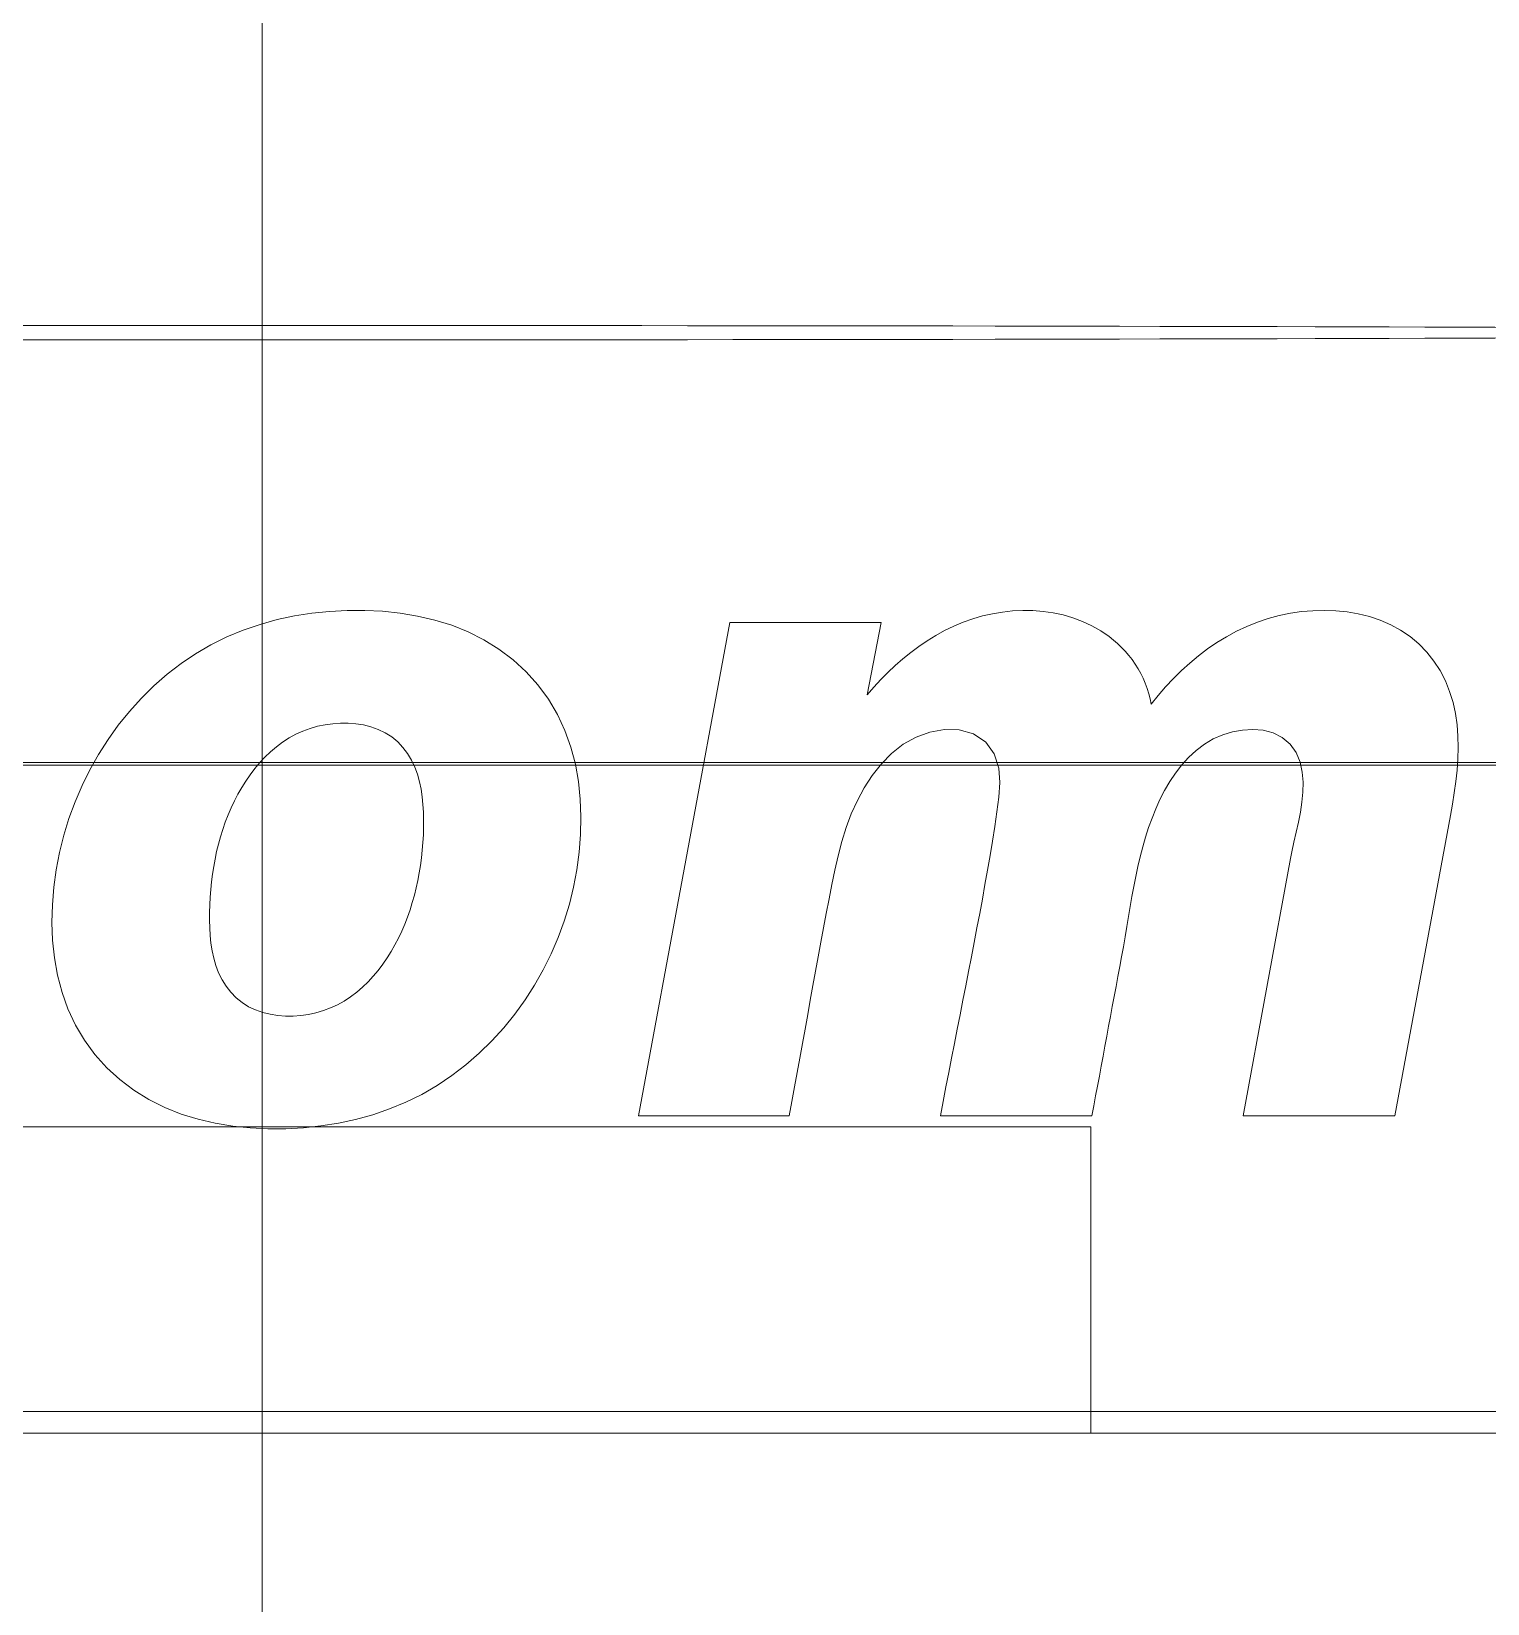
# Model space of a CAD drawing. Header units: millimetres. Extents: x 37984 to 70752, y 14140 to 37584.
# Drawn here: x 45887.59 to 45894.26, y 28291.29 to 28298.5 of the extents above; entities that cross this region are included whole.
import ezdxf

# ---------------------------------------------------------------- set-up
doc = ezdxf.new("R2010")
doc.units = ezdxf.units.MM
doc.layers.add('000-PI-Oprema', color=30, linetype='Continuous', lineweight=5)

# ---------------------------------------------------------------- blocks, each defined once
blk = doc.blocks.new('DELTA IP 30 - 47506030')
at = {"layer": '000-PI-Oprema'}
for p, q in [((47323.898, 28608.3736), (47323.898, 28634.3736)), ((47323.9108, 28608.3736), (47323.9108, 28634.3736)), ((47326.9728, 28634.3736), (47326.9728, 28608.3736)), ((47326.8728, 28608.4736), (47326.8728, 28634.2736)), ((47323.5235, 28626.7988), (47323.5721, 28626.8184)), ((47323.5721, 28626.8184), (47323.6223, 28626.8337)), ((47323.6223, 28626.8337), (47323.6737, 28626.8449)), ((47323.6737, 28626.8449), (47323.7257, 28626.8524)), ((47323.7257, 28626.8524), (47323.7774, 28626.8564)), ((47323.7774, 28626.8564), (47323.8293, 28626.8575)), ((47323.8293, 28626.8575), (47323.8814, 28626.856)), ((47323.8814, 28626.856), (47323.9334, 28626.8522)), ((47323.9334, 28626.8522), (47323.9854, 28626.8467)), ((47323.9854, 28626.8467), (47324.0372, 28626.8396)), ((47324.0372, 28626.8396), (47324.0888, 28626.8316)), ((47324.0888, 28626.8316), (47324.1402, 28626.8228)), ((47324.1402, 28626.8228), (47325.518, 28626.5669)), ((47324.1402, 28626.8228), (47324.1402, 28626.8228)), ((47324.1402, 28626.8228), (47324.1402, 28626.8228)), ((47324.1402, 28626.8228), (47324.1402, 28626.8228)), ((47324.1402, 28626.8228), (47324.1402, 28626.8228)), ((47324.1402, 28626.8228), (47324.1402, 28626.8228)), ((47324.1402, 28626.8228), (47324.1402, 28626.8228)), ((47324.1402, 28626.8228), (47324.1402, 28626.8228)), ((47323.3917, 28626.7135), (47323.4327, 28626.746)), ((47323.4327, 28626.746), (47323.4769, 28626.7745)), ((47323.4769, 28626.7745), (47323.5235, 28626.7988)), ((47323.3209, 28626.6369), (47323.3544, 28626.6771)), ((47323.3544, 28626.6771), (47323.3917, 28626.7135)), ((47323.2662, 28626.548), (47323.2914, 28626.5937)), ((47323.2914, 28626.5937), (47323.3209, 28626.6369)), ((47323.2455, 28626.5001), (47323.2662, 28626.548)), ((47325.518, 28626.5669), (47325.518, 28625.8714)), ((47325.518, 28626.5669), (47325.518, 28626.5669)), ((47325.518, 28626.5669), (47325.518, 28626.5669)), ((47325.518, 28626.5669), (47325.518, 28626.5669)), ((47325.518, 28626.5669), (47325.518, 28626.5669)), ((47325.518, 28626.5669), (47325.518, 28626.5669)), ((47325.518, 28626.5669), (47325.518, 28626.5669)), ((47325.518, 28626.5669), (47325.518, 28626.5669)), ((47323.2164, 28626.3994), (47323.2289, 28626.4503)), ((47323.2289, 28626.4503), (47323.2455, 28626.5001)), ((47323.2078, 28626.3479), (47323.2164, 28626.3994)), ((47323.2026, 28626.2961), (47323.2078, 28626.3479)), ((47323.2006, 28626.244), (47323.2026, 28626.2961)), ((47323.2019, 28626.1917), (47323.2006, 28626.244)), ((47323.2063, 28626.1396), (47323.2019, 28626.1917)), ((47323.2138, 28626.088), (47323.2063, 28626.1396)), ((47323.2243, 28626.0371), (47323.2138, 28626.088)), ((47323.8139, 28626.087), (47323.7832, 28626.0512)), ((47323.8526, 28626.1142), (47323.8139, 28626.087)), ((47323.8962, 28626.1324), (47323.8526, 28626.1142)), ((47323.9425, 28626.1425), (47323.8962, 28626.1324)), ((47323.9882, 28626.1461), (47323.9425, 28626.1425)), ((47324.034, 28626.1453), (47323.9882, 28626.1461)), ((47324.0799, 28626.1409), (47324.034, 28626.1453)), ((47324.1257, 28626.1339), (47324.0799, 28626.1409)), ((47324.1715, 28626.1249), (47324.1257, 28626.1339)), ((47324.2172, 28626.1149), (47324.1715, 28626.1249)), ((47324.2627, 28626.1046), (47324.2172, 28626.1149)), ((47324.308, 28626.095), (47324.2627, 28626.1046)), ((47324.3383, 28626.0892), (47324.308, 28626.095)), ((47324.308, 28626.095), (47324.308, 28626.095)), ((47324.308, 28626.095), (47324.308, 28626.095)), ((47324.308, 28626.095), (47324.308, 28626.095)), ((47324.308, 28626.095), (47324.308, 28626.095)), ((47324.308, 28626.095), (47324.308, 28626.095)), ((47324.308, 28626.095), (47324.308, 28626.095)), ((47324.308, 28626.095), (47324.308, 28626.095)), ((47325.518, 28625.8714), (47324.3383, 28626.0892)), ((47324.3383, 28626.0892), (47324.3383, 28626.0892)), ((47324.3383, 28626.0892), (47324.3383, 28626.0892)), ((47324.3383, 28626.0892), (47324.3383, 28626.0892)), ((47324.3383, 28626.0892), (47324.3383, 28626.0892)), ((47324.3383, 28626.0892), (47324.3383, 28626.0892)), ((47324.3383, 28626.0892), (47324.3383, 28626.0892)), ((47324.3383, 28626.0892), (47324.3383, 28626.0892)), ((47323.238, 28625.9868), (47323.2243, 28626.0371)), ((47323.7832, 28626.0512), (47323.7619, 28626.009)), ((47323.2548, 28625.9374), (47323.238, 28625.9868)), ((47323.7498, 28625.9633), (47323.7461, 28625.9163)), ((47323.7619, 28626.009), (47323.7498, 28625.9633)), ((47323.2744, 28625.8889), (47323.2548, 28625.9374)), ((47323.2966, 28625.8416), (47323.2744, 28625.8889)), ((47323.7461, 28625.9163), (47323.749, 28625.8691)), ((47323.749, 28625.8691), (47323.7575, 28625.8227)), ((47325.518, 28625.8714), (47325.518, 28625.8714)), ((47325.518, 28625.8714), (47325.518, 28625.8714)), ((47325.518, 28625.8714), (47325.518, 28625.8714)), ((47325.518, 28625.8714), (47325.518, 28625.8714)), ((47325.518, 28625.8714), (47325.518, 28625.8714)), ((47325.518, 28625.8714), (47325.518, 28625.8714)), ((47325.518, 28625.8714), (47325.518, 28625.8714)), ((47323.3214, 28625.7957), (47323.2966, 28625.8416)), ((47323.3484, 28625.7514), (47323.3214, 28625.7957)), ((47323.7575, 28625.8227), (47323.7712, 28625.7777)), ((47323.3775, 28625.7086), (47323.3484, 28625.7514)), ((47323.7712, 28625.7777), (47323.7902, 28625.7345)), ((47323.7902, 28625.7345), (47323.8142, 28625.694)), ((47323.4088, 28625.6672), (47323.3775, 28625.7086)), ((47323.442, 28625.6272), (47323.4088, 28625.6672)), ((47323.8142, 28625.694), (47323.8426, 28625.6563)), ((47323.8426, 28625.6563), (47323.8747, 28625.6216)), ((47323.4769, 28625.5886), (47323.442, 28625.6272)), ((47323.5135, 28625.5515), (47323.4769, 28625.5886)), ((47323.8747, 28625.6216), (47323.9094, 28625.5901)), ((47323.9094, 28625.5901), (47323.9465, 28625.5613)), ((47323.5515, 28625.516), (47323.5135, 28625.5515)), ((47323.5908, 28625.482), (47323.5515, 28625.516)), ((47323.9465, 28625.5613), (47323.9856, 28625.5351)), ((47323.9856, 28625.5351), (47324.0262, 28625.5114)), ((47324.0262, 28625.5114), (47324.0681, 28625.4901)), ((47323.5585, 28625.4315), (47323.5825, 28625.4388)), ((47323.5825, 28625.4388), (47323.6067, 28625.4448)), ((47323.6312, 28625.4497), (47323.5908, 28625.482)), ((47323.6067, 28625.4448), (47323.6312, 28625.4497)), ((47323.6312, 28625.4497), (47323.6312, 28625.4497)), ((47323.6312, 28625.4497), (47323.6312, 28625.4497)), ((47323.6312, 28625.4497), (47323.6312, 28625.4497)), ((47323.6312, 28625.4497), (47323.6312, 28625.4497)), ((47323.6312, 28625.4497), (47323.6312, 28625.4497)), ((47323.6312, 28625.4497), (47323.6312, 28625.4497)), ((47323.6312, 28625.4497), (47323.6312, 28625.4497)), ((47324.0681, 28625.4901), (47324.1104, 28625.4711)), ((47324.1104, 28625.4711), (47324.1533, 28625.4539)), ((47324.1533, 28625.4539), (47324.1967, 28625.4383)), ((47324.1967, 28625.4383), (47324.2407, 28625.4241)), ((47323.4069, 28625.3476), (47323.4265, 28625.3629)), ((47323.4265, 28625.3629), (47323.4469, 28625.3772)), ((47323.4469, 28625.3772), (47323.468, 28625.3905)), ((47323.468, 28625.3905), (47323.4897, 28625.4026)), ((47323.4897, 28625.4026), (47323.512, 28625.4134)), ((47323.512, 28625.4134), (47323.535, 28625.423)), ((47323.535, 28625.423), (47323.5585, 28625.4315)), ((47324.2407, 28625.4241), (47324.2851, 28625.4113)), ((47324.2851, 28625.4113), (47324.33, 28625.3995)), ((47324.33, 28625.3995), (47324.3752, 28625.3889)), ((47324.3752, 28625.3889), (47324.4207, 28625.379)), ((47324.4207, 28625.379), (47324.4664, 28625.3699)), ((47324.4664, 28625.3699), (47324.5123, 28625.3614)), ((47323.3365, 28625.2769), (47323.3529, 28625.2959)), ((47323.3529, 28625.2959), (47323.3702, 28625.314)), ((47323.3702, 28625.314), (47323.3882, 28625.3313)), ((47323.3882, 28625.3313), (47323.4069, 28625.3476)), ((47324.5123, 28625.3614), (47324.5583, 28625.3533)), ((47324.5583, 28625.3533), (47324.6044, 28625.3455)), ((47324.6044, 28625.3455), (47324.6505, 28625.3378)), ((47324.6505, 28625.3378), (47324.6965, 28625.3302)), ((47324.6965, 28625.3302), (47324.7425, 28625.3223)), ((47324.7425, 28625.3223), (47324.7882, 28625.3142)), ((47324.7882, 28625.3142), (47324.8338, 28625.3058)), ((47324.8338, 28625.3058), (47324.8794, 28625.2972)), ((47324.8794, 28625.2972), (47324.925, 28625.2887)), ((47323.2943, 28625.2183), (47323.321, 28625.2573)), ((47323.321, 28625.2573), (47323.3365, 28625.2769)), ((47323.321, 28625.2573), (47323.321, 28625.2573)), ((47323.321, 28625.2573), (47323.321, 28625.2573)), ((47323.321, 28625.2573), (47323.321, 28625.2573)), ((47323.321, 28625.2573), (47323.321, 28625.2573)), ((47323.321, 28625.2573), (47323.321, 28625.2573)), ((47323.321, 28625.2573), (47323.321, 28625.2573)), ((47323.321, 28625.2573), (47323.321, 28625.2573)), ((47324.925, 28625.2887), (47324.9706, 28625.2802)), ((47324.9706, 28625.2802), (47325.0163, 28625.2717)), ((47325.0163, 28625.2717), (47325.0619, 28625.2632)), ((47325.0619, 28625.2632), (47325.1075, 28625.2547)), ((47325.1075, 28625.2547), (47325.1531, 28625.2462)), ((47325.1531, 28625.2462), (47325.1987, 28625.2377)), ((47325.1987, 28625.2377), (47325.2443, 28625.2292)), ((47325.2443, 28625.2292), (47325.2899, 28625.2207)), ((47325.2899, 28625.2207), (47325.3355, 28625.2122)), ((47323.2512, 28625.1351), (47323.2711, 28625.1776)), ((47323.2711, 28625.1776), (47323.2943, 28625.2183)), ((47325.3355, 28625.2122), (47325.3811, 28625.2037)), ((47325.3811, 28625.2037), (47325.4268, 28625.1952)), ((47325.4268, 28625.1952), (47325.4724, 28625.1867)), ((47325.4724, 28625.1867), (47325.518, 28625.1782)), ((47325.518, 28625.1782), (47325.518, 28624.4832)), ((47325.518, 28625.1782), (47325.518, 28625.1782)), ((47325.518, 28625.1782), (47325.518, 28625.1782)), ((47325.518, 28625.1782), (47325.518, 28625.1782)), ((47325.518, 28625.1782), (47325.518, 28625.1782)), ((47325.518, 28625.1782), (47325.518, 28625.1782)), ((47325.518, 28625.1782), (47325.518, 28625.1782)), ((47325.518, 28625.1782), (47325.518, 28625.1782)), ((47325.5684, 28617.5736), (47325.5684, 28625.1736)), ((47325.5684, 28625.1736), (47325.5684, 28625.1736)), ((47326.9728, 28625.1736), (47325.5684, 28625.1736)), ((47326.9728, 28625.1736), (47326.9728, 28625.1736)), ((47323.2214, 28625.0462), (47323.2347, 28625.0912)), ((47323.2347, 28625.0912), (47323.2512, 28625.1351)), ((47323.2116, 28625.0007), (47323.2214, 28625.0462)), ((47323.2015, 28624.9079), (47323.2051, 28624.9545)), ((47323.2051, 28624.9545), (47323.2116, 28625.0007)), ((47323.2009, 28624.8611), (47323.2015, 28624.9079)), ((47323.2032, 28624.8144), (47323.2009, 28624.8611)), ((47323.2081, 28624.768), (47323.2032, 28624.8144)), ((47323.2158, 28624.7222), (47323.2081, 28624.768)), ((47323.2262, 28624.6767), (47323.2158, 28624.7222)), ((47323.8588, 28624.7304), (47323.804, 28624.6911)), ((47323.9232, 28624.7511), (47323.8588, 28624.7304)), ((47323.9903, 28624.7565), (47323.9232, 28624.7511)), ((47324.0576, 28624.7521), (47323.9903, 28624.7565)), ((47324.1246, 28624.7429), (47324.0576, 28624.7521)), ((47324.1913, 28624.7326), (47324.1246, 28624.7429)), ((47324.2579, 28624.7219), (47324.1913, 28624.7326)), ((47324.3245, 28624.7109), (47324.2579, 28624.7219)), ((47323.2393, 28624.6318), (47323.2262, 28624.6767)), ((47323.804, 28624.6911), (47323.7664, 28624.635)), ((47324.391, 28624.6995), (47324.3245, 28624.7109)), ((47324.4575, 28624.6878), (47324.391, 28624.6995)), ((47324.5239, 28624.6759), (47324.4575, 28624.6878)), ((47324.5903, 28624.6636), (47324.5239, 28624.6759)), ((47324.6566, 28624.6512), (47324.5903, 28624.6636)), ((47324.7229, 28624.6386), (47324.6566, 28624.6512)), ((47323.255, 28624.5877), (47323.2393, 28624.6318)), ((47323.273, 28624.5446), (47323.255, 28624.5877)), ((47323.7664, 28624.635), (47323.7486, 28624.5697)), ((47324.7892, 28624.6258), (47324.7229, 28624.6386)), ((47324.8555, 28624.6129), (47324.7892, 28624.6258)), ((47324.9217, 28624.5998), (47324.8555, 28624.6129)), ((47324.9879, 28624.5868), (47324.9217, 28624.5998)), ((47325.0542, 28624.5736), (47324.9879, 28624.5868)), ((47325.1204, 28624.5605), (47325.0542, 28624.5736)), ((47323.2932, 28624.5025), (47323.273, 28624.5446)), ((47323.3153, 28624.462), (47323.2932, 28624.5025)), ((47323.7486, 28624.5697), (47323.7472, 28624.5021)), ((47323.7472, 28624.5021), (47323.7584, 28624.4355)), ((47325.1866, 28624.5474), (47325.1204, 28624.5605)), ((47325.2528, 28624.5343), (47325.1866, 28624.5474)), ((47325.3191, 28624.5214), (47325.2528, 28624.5343)), ((47325.3854, 28624.5085), (47325.3191, 28624.5214)), ((47325.4516, 28624.4958), (47325.3854, 28624.5085)), ((47323.3395, 28624.4227), (47323.3153, 28624.462)), ((47323.7584, 28624.4355), (47323.7813, 28624.3719)), ((47325.518, 28624.4832), (47325.4516, 28624.4958)), ((47325.518, 28624.4832), (47325.518, 28624.4832)), ((47325.518, 28624.4832), (47325.518, 28624.4832)), ((47325.518, 28624.4832), (47325.518, 28624.4832)), ((47325.518, 28624.4832), (47325.518, 28624.4832)), ((47325.518, 28624.4832), (47325.518, 28624.4832)), ((47325.518, 28624.4832), (47325.518, 28624.4832)), ((47325.518, 28624.4832), (47325.518, 28624.4832)), ((47323.3655, 28624.3845), (47323.3395, 28624.4227)), ((47323.3932, 28624.3473), (47323.3655, 28624.3845)), ((47323.7813, 28624.3719), (47323.8146, 28624.3131)), ((47323.4225, 28624.3113), (47323.3932, 28624.3473)), ((47323.4532, 28624.2764), (47323.4225, 28624.3113)), ((47323.8146, 28624.3131), (47323.8564, 28624.2599)), ((47323.2556, 28624.2117), (47323.587, 28624.1482)), ((47323.2556, 28623.5185), (47323.2556, 28624.2117)), ((47323.2556, 28624.2117), (47323.2556, 28624.2117)), ((47323.2556, 28624.2117), (47323.2556, 28624.2117)), ((47323.2556, 28624.2117), (47323.2556, 28624.2117)), ((47323.2556, 28624.2117), (47323.2556, 28624.2117)), ((47323.2556, 28624.2117), (47323.2556, 28624.2117)), ((47323.2556, 28624.2117), (47323.2556, 28624.2117)), ((47323.2556, 28624.2117), (47323.2556, 28624.2117)), ((47323.4851, 28624.2426), (47323.4532, 28624.2764)), ((47323.5182, 28624.21), (47323.4851, 28624.2426)), ((47323.5522, 28624.1785), (47323.5182, 28624.21)), ((47323.8564, 28624.2599), (47323.9043, 28624.2129)), ((47323.9043, 28624.2129), (47323.9573, 28624.1712)), ((47323.587, 28624.1482), (47323.5522, 28624.1785)), ((47323.587, 28624.1482), (47323.587, 28624.1482)), ((47323.587, 28624.1482), (47323.587, 28624.1482)), ((47323.587, 28624.1482), (47323.587, 28624.1482)), ((47323.587, 28624.1482), (47323.587, 28624.1482)), ((47323.587, 28624.1482), (47323.587, 28624.1482)), ((47323.587, 28624.1482), (47323.587, 28624.1482)), ((47323.587, 28624.1482), (47323.587, 28624.1482)), ((47323.9573, 28624.1712), (47324.0138, 28624.1345)), ((47324.0138, 28624.1345), (47324.0727, 28624.1027)), ((47324.0727, 28624.1027), (47324.1337, 28624.0751)), ((47324.1337, 28624.0751), (47324.1966, 28624.0514)), ((47324.1966, 28624.0514), (47324.2607, 28624.0313)), ((47324.2607, 28624.0313), (47324.3257, 28624.0144)), ((47324.3257, 28624.0144), (47324.3913, 28624)), ((47324.3913, 28624), (47324.4573, 28623.9862)), ((47324.4573, 28623.9862), (47324.5234, 28623.9729)), ((47324.5234, 28623.9729), (47324.5895, 28623.9599)), ((47324.5895, 28623.9599), (47324.6557, 28623.9472)), ((47324.6557, 28623.9472), (47324.722, 28623.9348)), ((47324.722, 28623.9348), (47324.7883, 28623.9226)), ((47324.7883, 28623.9226), (47324.8546, 28623.9105)), ((47324.8546, 28623.9105), (47324.921, 28623.8987)), ((47324.921, 28623.8987), (47324.9874, 28623.8868)), ((47324.9874, 28623.8868), (47325.0538, 28623.8751)), ((47325.0538, 28623.8751), (47325.1201, 28623.8633)), ((47325.1201, 28623.8633), (47325.1865, 28623.8514)), ((47325.1865, 28623.8514), (47325.2529, 28623.8394)), ((47325.2529, 28623.8394), (47325.3192, 28623.8272)), ((47325.3192, 28623.8272), (47325.3854, 28623.8149)), ((47325.3854, 28623.8149), (47325.4517, 28623.8024)), ((47325.4517, 28623.8024), (47325.518, 28623.79)), ((47325.518, 28623.79), (47325.518, 28623.0986)), ((47325.518, 28623.79), (47325.518, 28623.79)), ((47325.518, 28623.79), (47325.518, 28623.79)), ((47325.518, 28623.79), (47325.518, 28623.79)), ((47325.518, 28623.79), (47325.518, 28623.79)), ((47325.518, 28623.79), (47325.518, 28623.79)), ((47325.518, 28623.79), (47325.518, 28623.79)), ((47325.518, 28623.79), (47325.518, 28623.79)), ((47325.518, 28623.0986), (47323.2556, 28623.5185)), ((47323.2556, 28623.5185), (47323.2556, 28623.5185)), ((47323.2556, 28623.5185), (47323.2556, 28623.5185)), ((47323.2556, 28623.5185), (47323.2556, 28623.5185)), ((47323.2556, 28623.5185), (47323.2556, 28623.5185)), ((47323.2556, 28623.5185), (47323.2556, 28623.5185)), ((47323.2556, 28623.5185), (47323.2556, 28623.5185)), ((47323.2556, 28623.5185), (47323.2556, 28623.5185)), ((47325.518, 28623.0986), (47325.518, 28623.0986)), ((47325.518, 28623.0986), (47325.518, 28623.0986)), ((47325.518, 28623.0986), (47325.518, 28623.0986)), ((47325.518, 28623.0986), (47325.518, 28623.0986)), ((47325.518, 28623.0986), (47325.518, 28623.0986)), ((47325.518, 28623.0986), (47325.518, 28623.0986)), ((47325.518, 28623.0986), (47325.518, 28623.0986)), ((47323.7509, 28622.7619), (47323.8271, 28622.7892)), ((47323.8271, 28622.7892), (47323.9056, 28622.8098)), ((47323.9056, 28622.8098), (47323.9856, 28622.824)), ((47323.9856, 28622.824), (47324.0665, 28622.8325)), ((47324.0665, 28622.8325), (47324.1474, 28622.8356)), ((47324.1474, 28622.8356), (47324.2282, 28622.8339)), ((47324.2282, 28622.8339), (47324.309, 28622.8276)), ((47324.309, 28622.8276), (47324.3895, 28622.8168)), ((47324.3895, 28622.8168), (47324.4692, 28622.8017)), ((47324.4692, 28622.8017), (47324.5478, 28622.7823)), ((47324.5478, 28622.7823), (47324.625, 28622.7587)), ((47323.6073, 28622.6859), (47323.6773, 28622.7274)), ((47323.6773, 28622.7274), (47323.7509, 28622.7619)), ((47324.625, 28622.7587), (47324.7009, 28622.7309)), ((47324.7009, 28622.7309), (47324.7753, 28622.6989)), ((47324.7753, 28622.6989), (47324.848, 28622.6628)), ((47323.4818, 28622.5839), (47323.5418, 28622.6379)), ((47323.5418, 28622.6379), (47323.6073, 28622.6859)), ((47324.848, 28622.6628), (47324.9186, 28622.6229)), ((47323.4271, 28622.524), (47323.4818, 28622.5839)), ((47324.9186, 28622.6229), (47324.9867, 28622.5792)), ((47324.9867, 28622.5792), (47325.0521, 28622.532)), ((47323.3781, 28622.4592), (47323.4271, 28622.524)), ((47325.0521, 28622.532), (47325.1148, 28622.4811)), ((47325.1148, 28622.4811), (47325.1747, 28622.4266)), ((47323.3354, 28622.3904), (47323.3781, 28622.4592)), ((47325.1747, 28622.4266), (47325.2313, 28622.3686)), ((47323.2992, 28622.3182), (47323.3354, 28622.3904)), ((47325.2313, 28622.3686), (47325.2844, 28622.3074)), ((47323.2691, 28622.2428), (47323.2992, 28622.3182)), ((47325.2844, 28622.3074), (47325.3336, 28622.2432)), ((47323.245, 28622.1651), (47323.2691, 28622.2428)), ((47325.3336, 28622.2432), (47325.3785, 28622.1762)), ((47323.2264, 28622.0859), (47323.245, 28622.1651)), ((47325.3785, 28622.1762), (47325.4194, 28622.1055)), ((47323.2132, 28622.0061), (47323.2264, 28622.0859)), ((47323.8875, 28622.0585), (47323.8573, 28622.0405)), ((47323.9193, 28622.0736), (47323.8875, 28622.0585)), ((47323.9522, 28622.0857), (47323.9193, 28622.0736)), ((47323.986, 28622.0952), (47323.9522, 28622.0857)), ((47324.0204, 28622.1024), (47323.986, 28622.0952)), ((47324.0552, 28622.1075), (47324.0204, 28622.1024)), ((47324.0902, 28622.1109), (47324.0552, 28622.1075)), ((47324.125, 28622.1129), (47324.0902, 28622.1109)), ((47324.16, 28622.1139), (47324.125, 28622.1129)), ((47324.195, 28622.1139), (47324.16, 28622.1139)), ((47324.23, 28622.1128), (47324.195, 28622.1139)), ((47324.265, 28622.1108), (47324.23, 28622.1128)), ((47324.2999, 28622.1078), (47324.265, 28622.1108)), ((47324.3348, 28622.1039), (47324.2999, 28622.1078)), ((47324.3695, 28622.0991), (47324.3348, 28622.1039)), ((47324.4041, 28622.0935), (47324.3695, 28622.0991)), ((47324.4384, 28622.087), (47324.4041, 28622.0935)), ((47324.4725, 28622.0797), (47324.4384, 28622.087)), ((47324.5064, 28622.0715), (47324.4725, 28622.0797)), ((47324.5402, 28622.0621), (47324.5064, 28622.0715)), ((47324.5736, 28622.0517), (47324.5402, 28622.0621)), ((47324.6067, 28622.0402), (47324.5736, 28622.0517)), ((47325.4194, 28622.1055), (47325.4556, 28622.0322)), ((47323.2047, 28621.9255), (47323.2132, 28622.0061)), ((47323.8036, 28621.9951), (47323.781, 28621.9677)), ((47323.8294, 28622.0194), (47323.8036, 28621.9951)), ((47323.8573, 28622.0405), (47323.8294, 28622.0194)), ((47323.8294, 28622.0194), (47323.8294, 28622.0194)), ((47323.8294, 28622.0194), (47323.8294, 28622.0194)), ((47323.8294, 28622.0194), (47323.8294, 28622.0194)), ((47323.8294, 28622.0194), (47323.8294, 28622.0194)), ((47323.8294, 28622.0194), (47323.8294, 28622.0194)), ((47323.8294, 28622.0194), (47323.8294, 28622.0194)), ((47323.8294, 28622.0194), (47323.8294, 28622.0194)), ((47324.6393, 28622.0275), (47324.6067, 28622.0402)), ((47324.6715, 28622.0137), (47324.6393, 28622.0275)), ((47324.7031, 28621.9988), (47324.6715, 28622.0137)), ((47324.734, 28621.9826), (47324.7031, 28621.9988)), ((47324.7643, 28621.9653), (47324.734, 28621.9826)), ((47325.4556, 28622.0322), (47325.4865, 28621.9574)), ((47325.4556, 28622.0322), (47325.4556, 28622.0322)), ((47325.4556, 28622.0322), (47325.4556, 28622.0322)), ((47325.4556, 28622.0322), (47325.4556, 28622.0322)), ((47325.4556, 28622.0322), (47325.4556, 28622.0322)), ((47325.4556, 28622.0322), (47325.4556, 28622.0322)), ((47325.4556, 28622.0322), (47325.4556, 28622.0322)), ((47325.4556, 28622.0322), (47325.4556, 28622.0322)), ((47323.2006, 28621.8444), (47323.2047, 28621.9255)), ((47323.7464, 28621.906), (47323.7345, 28621.8725)), ((47323.7619, 28621.9379), (47323.7464, 28621.906)), ((47323.781, 28621.9677), (47323.7619, 28621.9379)), ((47324.794, 28621.9467), (47324.7643, 28621.9653)), ((47324.8229, 28621.9268), (47324.794, 28621.9467)), ((47324.851, 28621.9056), (47324.8229, 28621.9268)), ((47324.878, 28621.8831), (47324.851, 28621.9056)), ((47325.4865, 28621.9574), (47325.5127, 28621.8806)), ((47323.2008, 28621.7632), (47323.2006, 28621.8444)), ((47323.726, 28621.8382), (47323.7206, 28621.8032)), ((47323.7345, 28621.8725), (47323.726, 28621.8382)), ((47324.9037, 28621.8593), (47324.878, 28621.8831)), ((47324.928, 28621.8341), (47324.9037, 28621.8593)), ((47324.9509, 28621.8076), (47324.928, 28621.8341)), ((47325.5127, 28621.8806), (47325.5343, 28621.8024)), ((47323.2052, 28621.6821), (47323.2008, 28621.7632)), ((47323.7179, 28621.7679), (47323.7178, 28621.7324)), ((47323.7206, 28621.8032), (47323.7179, 28621.7679)), ((47324.972, 28621.7794), (47324.9509, 28621.8076)), ((47324.9914, 28621.7499), (47324.972, 28621.7794)), ((47325.5343, 28621.8024), (47325.5513, 28621.7231)), ((47323.7178, 28621.7324), (47323.7201, 28621.6972)), ((47323.7201, 28621.6972), (47323.7248, 28621.6622)), ((47325.0085, 28621.7192), (47324.9914, 28621.7499)), ((47325.0233, 28621.6874), (47325.0085, 28621.7192)), ((47325.0357, 28621.6545), (47325.0233, 28621.6874)), ((47325.5513, 28621.7231), (47325.5638, 28621.6431)), ((47323.2135, 28621.6015), (47323.2052, 28621.6821)), ((47323.7248, 28621.6622), (47323.732, 28621.6275)), ((47323.732, 28621.6275), (47323.7416, 28621.5934)), ((47325.0456, 28621.6206), (47325.0357, 28621.6545)), ((47325.053, 28621.5861), (47325.0456, 28621.6206)), ((47325.5638, 28621.6431), (47325.5723, 28621.5626)), ((47323.226, 28621.5216), (47323.2135, 28621.6015)), ((47323.7416, 28621.5934), (47323.7536, 28621.5601)), ((47323.7536, 28621.5601), (47323.7682, 28621.528)), ((47325.058, 28621.5512), (47325.053, 28621.5861)), ((47325.0604, 28621.5162), (47325.058, 28621.5512)), ((47325.5723, 28621.5626), (47325.5768, 28621.4816)), ((47323.2431, 28621.4422), (47323.226, 28621.5216)), ((47323.7682, 28621.528), (47323.7852, 28621.497)), ((47323.7852, 28621.497), (47323.8044, 28621.4673)), ((47325.0577, 28621.4457), (47325.0604, 28621.4809)), ((47325.0604, 28621.4809), (47325.0604, 28621.5162)), ((47325.5768, 28621.4816), (47325.5773, 28621.4004)), ((47323.2648, 28621.3639), (47323.2431, 28621.4422)), ((47323.8044, 28621.4673), (47323.8256, 28621.4389)), ((47323.8256, 28621.4389), (47323.8485, 28621.412)), ((47323.8485, 28621.412), (47323.8729, 28621.3867)), ((47325.0441, 28621.3767), (47325.0523, 28621.4109)), ((47325.0523, 28621.4109), (47325.0577, 28621.4457)), ((47325.5773, 28621.4004), (47325.5734, 28621.3193)), ((47249.3211, 28621.3736), (47329.9324, 28621.3736)), ((47323.2912, 28621.2872), (47323.2648, 28621.3639)), ((47323.8729, 28621.3867), (47323.8987, 28621.3628)), ((47323.8987, 28621.3628), (47323.9257, 28621.3401)), ((47323.9257, 28621.3401), (47323.9539, 28621.3188)), ((47325.0175, 28621.3112), (47325.0326, 28621.3433)), ((47325.0326, 28621.3433), (47325.0441, 28621.3767)), ((47323.3222, 28621.2124), (47323.2912, 28621.2872)), ((47323.9539, 28621.3188), (47323.983, 28621.2987)), ((47323.983, 28621.2987), (47324.0129, 28621.2799)), ((47324.0129, 28621.2799), (47324.0434, 28621.2625)), ((47324.0434, 28621.2625), (47324.0744, 28621.2463)), ((47324.9768, 28621.2541), (47324.9989, 28621.2814)), ((47324.9989, 28621.2814), (47325.0175, 28621.3112)), ((47325.5734, 28621.3193), (47325.5651, 28621.2388)), ((47323.3586, 28621.1392), (47323.3222, 28621.2124)), ((47323.3222, 28621.2124), (47323.3222, 28621.2124)), ((47323.3222, 28621.2124), (47323.3222, 28621.2124)), ((47323.3222, 28621.2124), (47323.3222, 28621.2124)), ((47323.3222, 28621.2124), (47323.3222, 28621.2124)), ((47323.3222, 28621.2124), (47323.3222, 28621.2124)), ((47323.3222, 28621.2124), (47323.3222, 28621.2124)), ((47323.3222, 28621.2124), (47323.3222, 28621.2124)), ((47324.0744, 28621.2463), (47324.1061, 28621.2313)), ((47324.1061, 28621.2313), (47324.1384, 28621.2174)), ((47324.1384, 28621.2174), (47324.1713, 28621.2048)), ((47324.1713, 28621.2048), (47324.2045, 28621.1932)), ((47324.2045, 28621.1932), (47324.2382, 28621.1828)), ((47324.2382, 28621.1828), (47324.2721, 28621.1734)), ((47324.862, 28621.1743), (47324.8937, 28621.1897)), ((47324.8937, 28621.1897), (47324.9237, 28621.2081)), ((47324.9237, 28621.2081), (47324.9515, 28621.2296)), ((47324.9515, 28621.2296), (47324.9768, 28621.2541)), ((47325.5651, 28621.2388), (47325.552, 28621.159)), ((47323.3997, 28621.0685), (47323.3586, 28621.1392)), ((47324.2721, 28621.1734), (47324.3063, 28621.1652)), ((47324.3063, 28621.1652), (47324.3406, 28621.158)), ((47324.3406, 28621.158), (47324.3752, 28621.1518)), ((47324.3752, 28621.1518), (47324.4101, 28621.1465)), ((47324.4101, 28621.1465), (47324.4451, 28621.1421)), ((47324.4451, 28621.1421), (47324.4802, 28621.1386)), ((47324.4802, 28621.1386), (47324.5155, 28621.136)), ((47324.5155, 28621.136), (47324.5507, 28621.1341)), ((47324.5507, 28621.1341), (47324.586, 28621.1331)), ((47324.586, 28621.1331), (47324.6213, 28621.1327)), ((47324.6213, 28621.1327), (47324.6563, 28621.1333)), ((47324.6213, 28621.1327), (47324.6213, 28621.1327)), ((47324.6213, 28621.1327), (47324.6213, 28621.1327)), ((47324.6213, 28621.1327), (47324.6213, 28621.1327)), ((47324.6213, 28621.1327), (47324.6213, 28621.1327)), ((47324.6213, 28621.1327), (47324.6213, 28621.1327)), ((47324.6213, 28621.1327), (47324.6213, 28621.1327)), ((47324.6213, 28621.1327), (47324.6213, 28621.1327)), ((47324.6563, 28621.1333), (47324.6914, 28621.1353)), ((47324.6914, 28621.1353), (47324.7265, 28621.1389)), ((47324.7265, 28621.1389), (47324.7612, 28621.1443)), ((47324.7612, 28621.1443), (47324.7954, 28621.1518)), ((47324.7954, 28621.1518), (47324.829, 28621.1617)), ((47324.829, 28621.1617), (47324.862, 28621.1743)), ((47325.552, 28621.159), (47325.5336, 28621.0799)), ((47323.4445, 28621.0017), (47323.3997, 28621.0685)), ((47325.5336, 28621.0799), (47325.5095, 28621.0022)), ((47323.4937, 28620.9377), (47323.4445, 28621.0017)), ((47325.5095, 28621.0022), (47325.4794, 28620.9269)), ((47323.547, 28620.8768), (47323.4937, 28620.9377)), ((47325.4794, 28620.9269), (47325.4432, 28620.8547)), ((47323.6038, 28620.8191), (47323.547, 28620.8768)), ((47325.4432, 28620.8547), (47325.4005, 28620.7858)), ((47323.6639, 28620.7649), (47323.6038, 28620.8191)), ((47323.7268, 28620.7143), (47323.6639, 28620.7649)), ((47325.4005, 28620.7858), (47325.3517, 28620.721)), ((47323.7923, 28620.6674), (47323.7268, 28620.7143)), ((47325.3517, 28620.721), (47325.2971, 28620.6611)), ((47323.8606, 28620.624), (47323.7923, 28620.6674)), ((47323.9313, 28620.5842), (47323.8606, 28620.624)), ((47325.2371, 28620.6071), (47325.1716, 28620.5592)), ((47325.2971, 28620.6611), (47325.2371, 28620.6071)), ((47324.004, 28620.5482), (47323.9313, 28620.5842)), ((47324.0784, 28620.5161), (47324.004, 28620.5482)), ((47325.1716, 28620.5592), (47325.1016, 28620.5178)), ((47324.1543, 28620.4881), (47324.0784, 28620.5161)), ((47324.2314, 28620.4643), (47324.1543, 28620.4881)), ((47324.3099, 28620.4447), (47324.2314, 28620.4643)), ((47325.028, 28620.4834), (47324.9518, 28620.4563)), ((47325.1016, 28620.5178), (47325.028, 28620.4834)), ((47324.3895, 28620.4293), (47324.3099, 28620.4447)), ((47324.4699, 28620.4184), (47324.3895, 28620.4293)), ((47324.5507, 28620.4119), (47324.4699, 28620.4184)), ((47324.6315, 28620.4102), (47324.5507, 28620.4119)), ((47324.7123, 28620.4132), (47324.6315, 28620.4102)), ((47324.7932, 28620.4216), (47324.7123, 28620.4132)), ((47324.8732, 28620.4359), (47324.7932, 28620.4216)), ((47324.9518, 28620.4563), (47324.8732, 28620.4359))]:
    blk.add_line(p, q, dxfattribs=at)
for start_param, end_param in [(0, 1.570796), (-1.570796, 0), (1.570796, 3.141593), (3.141593, 4.712389)]:
    blk.add_ellipse((47321.9274, 28621.3736), major_axis=(0, 8.6358), ratio=0.003813, start_param=start_param, end_param=end_param, dxfattribs=at)

msp = doc.modelspace()

# ---------------------------------------------------------------- block references
at = {"layer": '000-PI-Oprema', "rotation": 270}
msp.add_blockref('DELTA IP 30 - 47506030', (17267.2701, 75619.0461), dxfattribs=at)

doc.saveas('drawing.dxf')
